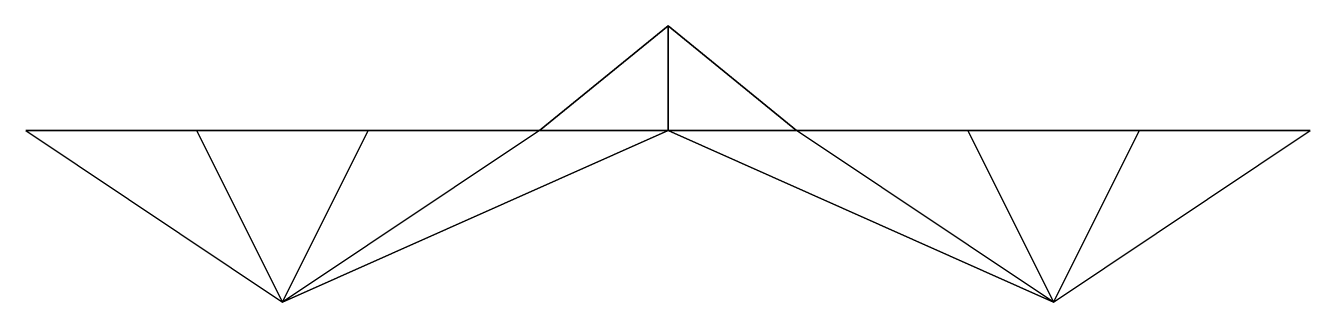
# Model space of a CAD drawing. Header units: metres. Extents: x 80 to 680, y -182 to -53.
import ezdxf

# ---------------------------------------------------------------- set-up
doc = ezdxf.new("R2010")
doc.units = ezdxf.units.M

msp = doc.modelspace()

# ---------------------------------------------------------------- linework, layer by layer
for points in [[(320, -102.222198, 180), (380, -53.333282, 180), (380, -102.222198, 120)], [(380, -102.222198, 240), (380, -53.333282, 180), (320, -102.222198, 180)], [(380, -53.333282, 180), (380, -102.222198, 120), (440, -102.222198, 180)], [(440, -102.222198, 180), (380, -102.222198, 240), (380, -53.333282, 180)], [(80, -102.222198, 40), (160, -102.222198, 180), (240, -102.222198, 40)], [(240, -102.222198, 40), (80, -102.222198, 40), (200, -182.222198, 100)], [(200, -182.222198, 100), (160, -102.222198, 180), (80, -102.222198, 40)], [(320, -102.222198, 180), (240, -102.222198, 40), (160, -102.222198, 180)], [(200, -182.222198, 100), (160, -102.222198, 180), (320, -102.222198, 180)], [(200, -182.222198, 100), (240, -102.222198, 40), (380, -102.222198, 120)], [(380, -102.222198, 120), (320, -102.222198, 180), (200, -182.222198, 100)], [(380, -102.222198, 120), (240, -102.222198, 40), (320, -102.222198, 180)], [(380, -102.222198, 240), (320, -102.222198, 180), (440, -102.222198, 180)], [(440, -102.222198, 180), (320, -102.222198, 180), (380, -102.222198, 120)], [(440, -102.222198, 180), (520, -102.222198, 320), (380, -102.222198, 240)], [(520, -102.222198, 320), (560, -182.222198, 260), (380, -102.222198, 240)], [(440, -102.222198, 180), (380, -102.222198, 240), (560, -182.222198, 260)], [(600, -102.222198, 180), (440, -102.222198, 180), (520, -102.222198, 320)], [(600, -102.222198, 180), (560, -182.222198, 260), (440, -102.222198, 180)], [(520, -102.222198, 320), (600, -102.222198, 180), (680, -102.222198, 320)], [(680, -102.222198, 320), (520, -102.222198, 320), (560, -182.222198, 260)], [(560, -182.222198, 260), (680, -102.222198, 320), (600, -102.222198, 180)]]:
    msp.add_3dface(points)

doc.saveas('drawing.dxf')
